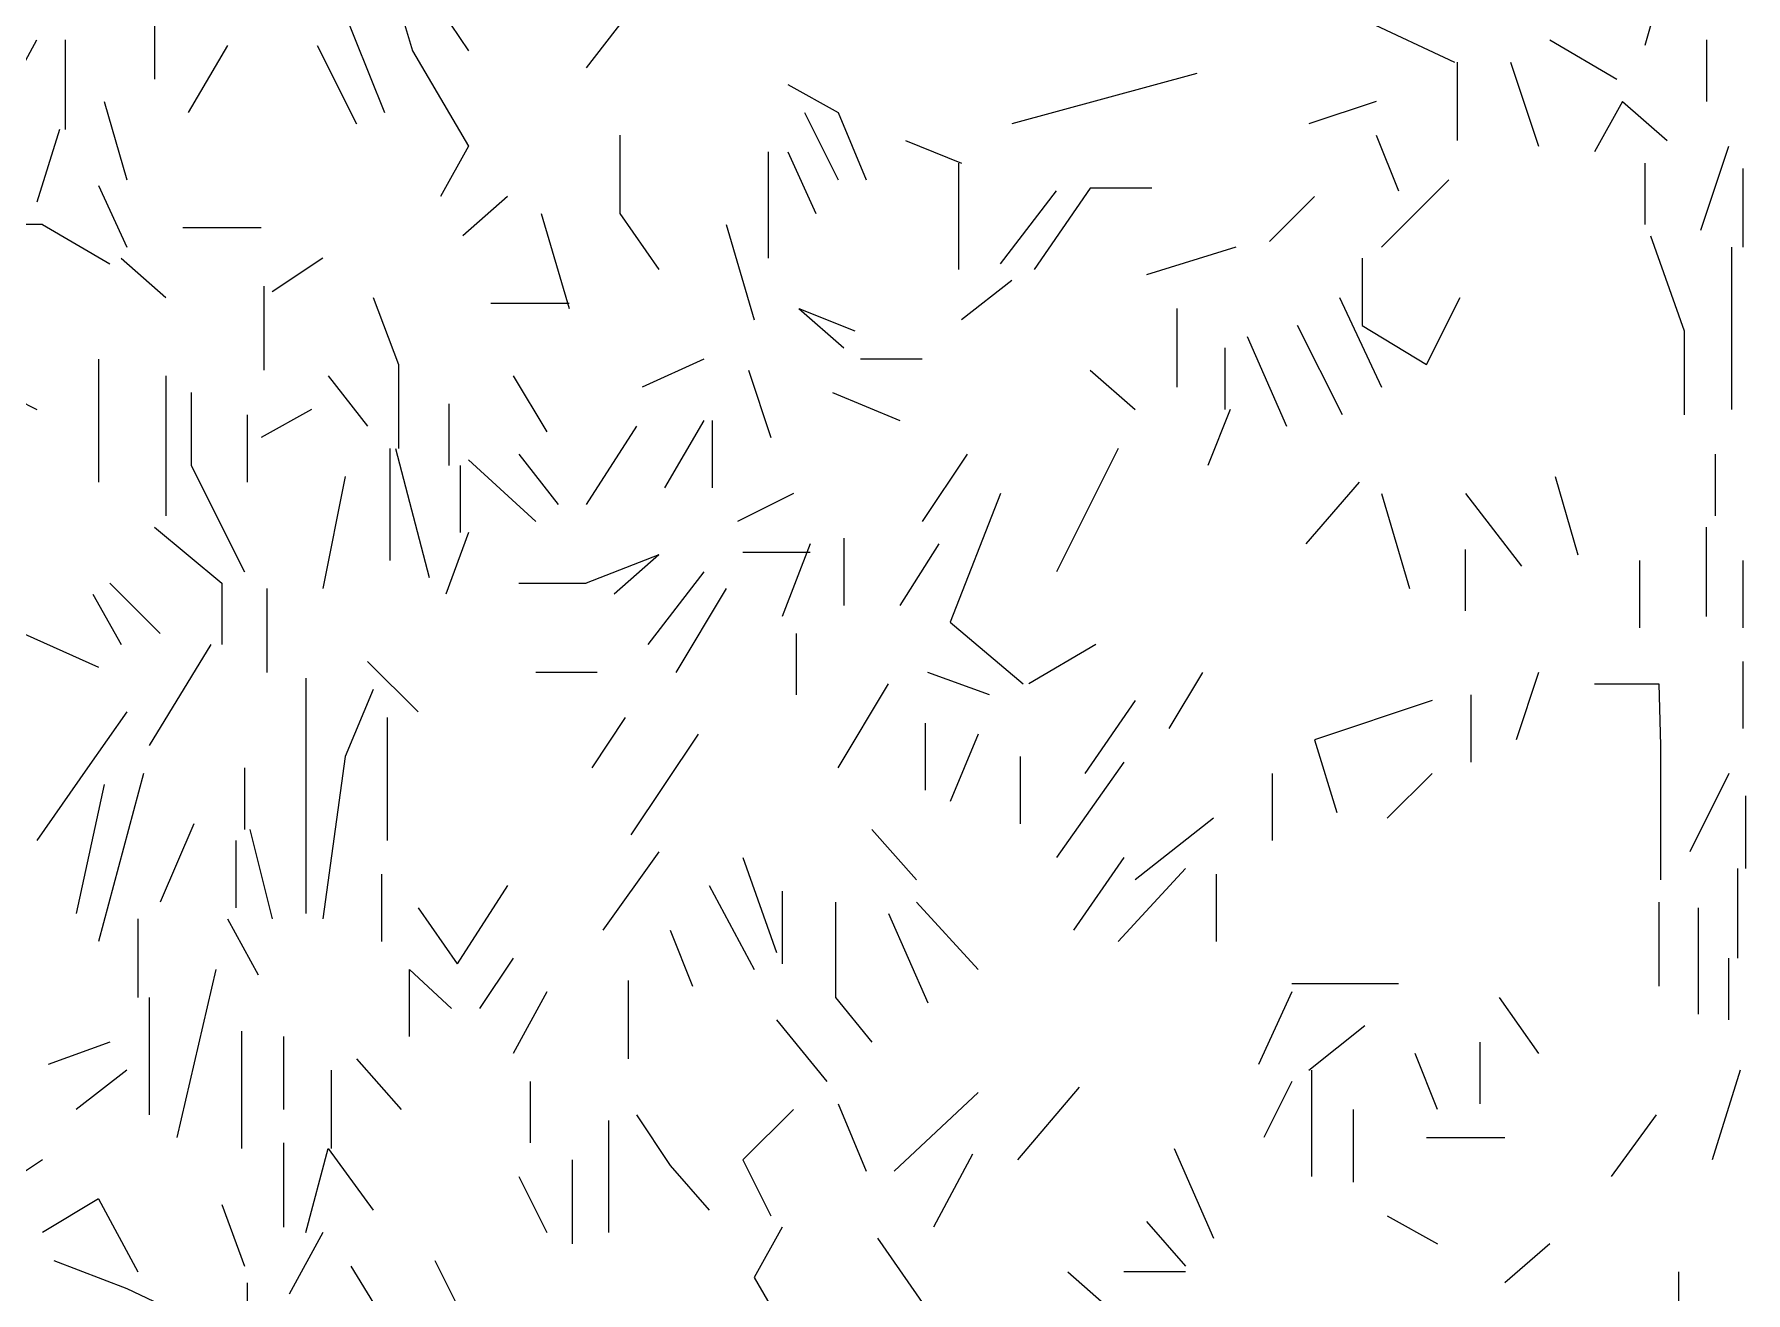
# Model space of a CAD drawing. Header units: metres. Extents: x -3.9 to 3.3, y 0 to 12.9.
# Drawn here: x -1.75 to 0.038, y 3.774 to 5.09 of the extents above; entities that cross this region are included whole.
import ezdxf

# ---------------------------------------------------------------- set-up
doc = ezdxf.new("R2010")
doc.units = ezdxf.units.M
doc.header["$LTSCALE"] = 0.2

msp = doc.modelspace()

# ---------------------------------------------------------------- linework, layer by layer
at = {"linetype": 'Continuous'}
for p, q in [((-1.384, 5.1717), (-1.3548, 5.0722)), ((-1.384, 5.1717), (-1.3548, 5.0722)), ((-1.3665, 5.1775), (-1.2962, 5.0722)), ((-1.3665, 5.1775), (-1.2962, 5.0722)), ((-1.3665, 5.1775), (-1.2962, 5.0722)), ((-0.0439, 5.16), (-0.0673, 5.078)), ((-0.0439, 5.16), (-0.0673, 5.078)), ((-0.0439, 5.16), (-0.0673, 5.078)), ((-0.0439, 5.16), (-0.0673, 5.078)), ((-1.624, 5.1307), (-1.624, 5.0429)), ((-1.4309, 5.1248), (-1.384, 5.0078)), ((-1.4309, 5.1248), (-1.384, 5.0078)), ((-1.1324, 5.1073), (-1.1734, 5.0546)), ((-0.3599, 5.1044), (-0.2663, 5.0605)), ((-0.3599, 5.1044), (-0.2663, 5.0605)), ((-0.3599, 5.1044), (-0.2663, 5.0605)), ((-1.782, 5.0195), (-1.7469, 5.0839)), ((-1.7176, 5.0839), (-1.7176, 4.9902)), ((-1.5479, 5.078), (-1.5889, 5.0078)), ((-1.5479, 5.078), (-1.5889, 5.0078)), ((-1.5479, 5.078), (-1.5889, 5.0078)), ((-1.4543, 5.078), (-1.4133, 4.9961)), ((-0.1668, 5.0839), (-0.0966, 5.0429)), ((-0.1668, 5.0839), (-0.0966, 5.0429)), ((-0.0029, 5.0839), (-0.0029, 5.0195)), ((-1.3548, 5.0722), (-1.2962, 4.9727)), ((-1.3548, 5.0722), (-1.2962, 4.9727)), ((-0.2633, 5.0605), (-0.2633, 4.9785)), ((-0.2633, 5.0605), (-0.2633, 4.9785)), ((-0.2633, 5.0605), (-0.2633, 4.9785)), ((-0.2078, 5.0605), (-0.1785, 4.9727)), ((-0.2078, 5.0605), (-0.1785, 4.9727)), ((-0.5355, 5.0488), (-0.7286, 4.9961)), ((-0.5355, 5.0488), (-0.7286, 4.9961)), ((-0.5355, 5.0488), (-0.7286, 4.9961)), ((-0.9627, 5.0371), (-0.91, 5.0078)), ((-0.9627, 5.0371), (-0.91, 5.0078)), ((-0.9627, 5.0371), (-0.91, 5.0078)), ((-0.9627, 5.0371), (-0.91, 5.0078)), ((-1.6767, 5.0195), (-1.6532, 4.9376)), ((-0.9451, 5.0078), (-0.91, 4.9376)), ((-0.9451, 5.0078), (-0.91, 4.9376)), ((-0.91, 5.0078), (-0.8807, 4.9376)), ((-0.91, 5.0078), (-0.8807, 4.9376)), ((-0.91, 5.0078), (-0.8807, 4.9376)), ((-0.91, 5.0078), (-0.8807, 4.9376)), ((-0.3482, 5.0195), (-0.4184, 4.9961)), ((-0.3482, 5.0195), (-0.4184, 4.9961)), ((-0.3482, 5.0195), (-0.4184, 4.9961)), ((-0.0907, 5.0195), (-0.12, 4.9668)), ((-0.0907, 5.0195), (-0.12, 4.9668)), ((-0.0907, 5.0195), (-0.12, 4.9668)), ((-0.0907, 5.0195), (-0.0439, 4.9785)), ((-0.0907, 5.0195), (-0.0439, 4.9785)), ((-0.0907, 5.0195), (-0.0439, 4.9785)), ((-1.7235, 4.9902), (-1.7469, 4.9142)), ((-1.7235, 4.9902), (-1.7469, 4.9142)), ((-1.7235, 4.9902), (-1.7469, 4.9142)), ((-1.7235, 4.9902), (-1.7469, 4.9142)), ((-1.2962, 4.9727), (-1.3255, 4.92)), ((-1.2962, 4.9727), (-1.3255, 4.92)), ((-1.1382, 4.9844), (-1.1382, 4.9025)), ((-1.1382, 4.9844), (-1.1382, 4.9025)), ((-1.1382, 4.9844), (-1.1382, 4.9025)), ((-1.1382, 4.9844), (-1.1382, 4.9025)), ((-0.8398, 4.9785), (-0.7813, 4.9551)), ((-0.8398, 4.9785), (-0.7813, 4.9551)), ((-0.8398, 4.9785), (-0.7813, 4.9551)), ((-0.3482, 4.9844), (-0.3248, 4.9259)), ((-0.3482, 4.9844), (-0.3248, 4.9259)), ((-0.3482, 4.9844), (-0.3248, 4.9259)), ((-0.3482, 4.9844), (-0.3248, 4.9259)), ((-0.3482, 4.9844), (-0.3248, 4.9259)), ((-0.3482, 4.9844), (-0.3248, 4.9259)), ((-0.3482, 4.9844), (-0.3248, 4.9259)), ((-0.0088, 4.8849), (0.0205, 4.9727)), ((-0.9832, 4.9668), (-0.9832, 4.8556)), ((-0.9832, 4.9668), (-0.9832, 4.8556)), ((-0.9832, 4.9668), (-0.9832, 4.8556)), ((-0.9832, 4.9668), (-0.9832, 4.8556)), ((-0.9627, 4.9668), (-0.9334, 4.9025)), ((-0.9627, 4.9668), (-0.9334, 4.9025)), ((-0.9627, 4.9668), (-0.9334, 4.9025)), ((-0.9627, 4.9668), (-0.9334, 4.9025)), ((-0.9627, 4.9668), (-0.9334, 4.9025)), ((-0.9627, 4.9668), (-0.9334, 4.9025)), ((-0.9627, 4.9668), (-0.9334, 4.9025)), ((-0.7842, 4.9551), (-0.7842, 4.8439)), ((-0.7842, 4.9551), (-0.7842, 4.8439)), ((-0.0673, 4.9551), (-0.0673, 4.8908)), ((-0.0673, 4.9551), (-0.0673, 4.8908)), ((-0.0673, 4.9551), (-0.0673, 4.8908)), ((-0.0673, 4.9551), (-0.0673, 4.8908)), ((-0.0673, 4.9551), (-0.0673, 4.8908)), ((-0.2721, 4.9376), (-0.3423, 4.8673)), ((-0.2721, 4.9376), (-0.3423, 4.8673)), ((-0.2721, 4.9376), (-0.3423, 4.8673)), ((-0.2721, 4.9376), (-0.3423, 4.8673)), ((0.0351, 4.9493), (0.0351, 4.8673)), ((-1.6825, 4.9317), (-1.6532, 4.8673)), ((-1.6825, 4.9317), (-1.6532, 4.8673)), ((-1.6825, 4.9317), (-1.6532, 4.8673)), ((-1.2553, 4.92), (-1.3021, 4.879)), ((-1.2553, 4.92), (-1.3021, 4.879)), ((-1.2553, 4.92), (-1.3021, 4.879)), ((-1.2553, 4.92), (-1.3021, 4.879)), ((-1.2553, 4.92), (-1.3021, 4.879)), ((-1.2553, 4.92), (-1.3021, 4.879)), ((-1.2553, 4.92), (-1.3021, 4.879)), ((-1.2553, 4.92), (-1.3021, 4.879)), ((-1.2553, 4.92), (-1.3021, 4.879)), ((-1.2553, 4.92), (-1.3021, 4.879)), ((-0.7403, 4.8498), (-0.6818, 4.9259)), ((-0.7403, 4.8498), (-0.6818, 4.9259)), ((-0.7403, 4.8498), (-0.6818, 4.9259)), ((-0.6467, 4.9288), (-0.7052, 4.8439)), ((-0.6467, 4.9288), (-0.7052, 4.8439)), ((-0.6467, 4.9288), (-0.7052, 4.8439)), ((-0.5823, 4.9288), (-0.6467, 4.9288)), ((-0.5823, 4.9288), (-0.6467, 4.9288)), ((-0.5823, 4.9288), (-0.6467, 4.9288)), ((-0.4594, 4.8732), (-0.4126, 4.92)), ((-0.4594, 4.8732), (-0.4126, 4.92)), ((-0.4594, 4.8732), (-0.4126, 4.92)), ((-1.2202, 4.9025), (-1.1909, 4.803)), ((-1.2202, 4.9025), (-1.1909, 4.803)), ((-1.1382, 4.9025), (-1.0973, 4.8439)), ((-1.1382, 4.9025), (-1.0973, 4.8439)), ((-1.1382, 4.9025), (-1.0973, 4.8439)), ((-1.1382, 4.9025), (-1.0973, 4.8439)), ((-1.741, 4.8908), (-1.8112, 4.8908)), ((-1.741, 4.8908), (-1.6708, 4.8498)), ((-1.5947, 4.8878), (-1.5128, 4.8878)), ((-1.027, 4.8908), (-0.9978, 4.7913)), ((-1.027, 4.8908), (-0.9978, 4.7913)), ((-1.027, 4.8908), (-0.9978, 4.7913)), ((-1.027, 4.8908), (-0.9978, 4.7913)), ((-1.027, 4.8908), (-0.9978, 4.7913)), ((-1.027, 4.8908), (-0.9978, 4.7913)), ((-1.027, 4.8908), (-0.9978, 4.7913)), ((-1.027, 4.8908), (-0.9978, 4.7913)), ((-1.027, 4.8908), (-0.9978, 4.7913)), ((-1.027, 4.8908), (-0.9978, 4.7913)), ((-1.027, 4.8908), (-0.9978, 4.7913)), ((-1.027, 4.8908), (-0.9978, 4.7913)), ((-1.027, 4.8908), (-0.9978, 4.7913)), ((-0.4945, 4.8673), (-0.5881, 4.8381)), ((-0.4945, 4.8673), (-0.5881, 4.8381)), ((-0.0614, 4.879), (-0.0263, 4.7796)), ((0.0234, 4.6976), (0.0234, 4.8673)), ((0.0234, 4.6976), (0.0234, 4.8673)), ((0.0234, 4.6976), (0.0234, 4.8673)), ((0.0234, 4.6976), (0.0234, 4.8673)), ((0.0234, 4.6976), (0.0234, 4.8673)), ((-1.6591, 4.8556), (-1.6123, 4.8147)), ((-1.6591, 4.8556), (-1.6123, 4.8147)), ((-1.6591, 4.8556), (-1.6123, 4.8147)), ((-1.6591, 4.8556), (-1.6123, 4.8147)), ((-1.6591, 4.8556), (-1.6123, 4.8147)), ((-1.4484, 4.8556), (-1.5011, 4.8205)), ((-1.4484, 4.8556), (-1.5011, 4.8205)), ((-1.4484, 4.8556), (-1.5011, 4.8205)), ((-1.4484, 4.8556), (-1.5011, 4.8205)), ((-1.4484, 4.8556), (-1.5011, 4.8205)), ((-1.4484, 4.8556), (-1.5011, 4.8205)), ((-0.3628, 4.8556), (-0.3628, 4.7854)), ((-0.3628, 4.8556), (-0.3628, 4.7854)), ((-0.3628, 4.8556), (-0.3628, 4.7854)), ((-0.3628, 4.8556), (-0.3628, 4.7854)), ((-0.7286, 4.8322), (-0.7813, 4.7913)), ((-0.7286, 4.8322), (-0.7813, 4.7913)), ((-0.7286, 4.8322), (-0.7813, 4.7913)), ((-0.7286, 4.8322), (-0.7813, 4.7913)), ((-1.5099, 4.8264), (-1.5099, 4.7386)), ((-1.5099, 4.8264), (-1.5099, 4.7386)), ((-1.5099, 4.8264), (-1.5099, 4.7386)), ((-1.3957, 4.8147), (-1.3694, 4.7444)), ((-1.3957, 4.8147), (-1.3694, 4.7444)), ((-0.3862, 4.8147), (-0.3423, 4.721)), ((-0.3862, 4.8147), (-0.3423, 4.721)), ((-0.3862, 4.8147), (-0.3423, 4.721)), ((-0.2955, 4.7444), (-0.2604, 4.8147)), ((-0.2955, 4.7444), (-0.2604, 4.8147)), ((-0.2955, 4.7444), (-0.2604, 4.8147)), ((-0.2955, 4.7444), (-0.2604, 4.8147)), ((-1.2728, 4.8088), (-1.1909, 4.8088)), ((-1.2728, 4.8088), (-1.1909, 4.8088)), ((-1.2728, 4.8088), (-1.1909, 4.8088)), ((-0.951, 4.803), (-0.9042, 4.762)), ((-0.951, 4.803), (-0.9042, 4.762)), ((-0.951, 4.803), (-0.8925, 4.7796)), ((-0.951, 4.803), (-0.9042, 4.762)), ((-0.951, 4.803), (-0.8925, 4.7796)), ((-0.951, 4.803), (-0.8925, 4.7796)), ((-0.951, 4.803), (-0.9042, 4.762)), ((-0.951, 4.803), (-0.8925, 4.7796)), ((-0.5559, 4.721), (-0.5559, 4.803)), ((-0.4828, 4.7737), (-0.4418, 4.6801)), ((-0.4828, 4.7737), (-0.4418, 4.6801)), ((-0.4828, 4.7737), (-0.4418, 4.6801)), ((-0.4828, 4.7737), (-0.4418, 4.6801)), ((-0.4828, 4.7737), (-0.4418, 4.6801)), ((-0.4828, 4.7737), (-0.4418, 4.6801)), ((-0.4828, 4.7737), (-0.4418, 4.6801)), ((-0.4828, 4.7737), (-0.4418, 4.6801)), ((-0.4828, 4.7737), (-0.4418, 4.6801)), ((-0.3833, 4.6918), (-0.4301, 4.7854)), ((-0.3833, 4.6918), (-0.4301, 4.7854)), ((-0.3833, 4.6918), (-0.4301, 4.7854)), ((-0.3628, 4.7854), (-0.2955, 4.7444)), ((-0.3628, 4.7854), (-0.2955, 4.7444)), ((-0.3628, 4.7854), (-0.2955, 4.7444)), ((-0.3628, 4.7854), (-0.2955, 4.7444)), ((-0.0263, 4.7796), (-0.0263, 4.6918)), ((-0.5062, 4.762), (-0.5062, 4.6976)), ((-0.5062, 4.762), (-0.5062, 4.6976)), ((-0.5062, 4.762), (-0.5062, 4.6976)), ((-1.6825, 4.7503), (-1.6825, 4.6216)), ((-1.6825, 4.7503), (-1.6825, 4.6216)), ((-1.6825, 4.7503), (-1.6825, 4.6216)), ((-1.6825, 4.7503), (-1.6825, 4.6216)), ((-1.6825, 4.7503), (-1.6825, 4.6216)), ((-1.6825, 4.7503), (-1.6825, 4.6216)), ((-1.6825, 4.7503), (-1.6825, 4.6216)), ((-1.3694, 4.7444), (-1.3694, 4.6567)), ((-1.3694, 4.7444), (-1.3694, 4.6567)), ((-1.0505, 4.7503), (-1.1148, 4.721)), ((-1.0505, 4.7503), (-1.1148, 4.721)), ((-1.0505, 4.7503), (-1.1148, 4.721)), ((-1.0036, 4.7386), (-0.9802, 4.6684)), ((-0.8222, 4.7503), (-0.8866, 4.7503)), ((-0.6467, 4.7386), (-0.5998, 4.6976)), ((-0.6467, 4.7386), (-0.5998, 4.6976)), ((-0.6467, 4.7386), (-0.5998, 4.6976)), ((-1.8054, 4.7269), (-1.7469, 4.6976)), ((-1.6123, 4.7327), (-1.6123, 4.5864)), ((-1.6123, 4.7327), (-1.6123, 4.5864)), ((-1.4426, 4.7327), (-1.4016, 4.6801)), ((-1.4426, 4.7327), (-1.4016, 4.6801)), ((-1.4426, 4.7327), (-1.4016, 4.6801)), ((-1.4426, 4.7327), (-1.4016, 4.6801)), ((-1.2494, 4.7327), (-1.2143, 4.6742)), ((-1.2494, 4.7327), (-1.2143, 4.6742)), ((-1.2494, 4.7327), (-1.2143, 4.6742)), ((-1.2494, 4.7327), (-1.2143, 4.6742)), ((-1.2494, 4.7327), (-1.2143, 4.6742)), ((-1.5859, 4.7152), (-1.5859, 4.6391)), ((-1.3167, 4.7035), (-1.3167, 4.6391)), ((-0.9159, 4.7152), (-0.8456, 4.6859)), ((-0.9159, 4.7152), (-0.8456, 4.6859)), ((-0.9159, 4.7152), (-0.8456, 4.6859)), ((-0.9159, 4.7152), (-0.8456, 4.6859)), ((-0.9159, 4.7152), (-0.8456, 4.6859)), ((-0.9159, 4.7152), (-0.8456, 4.6859)), ((-1.5274, 4.6918), (-1.5274, 4.6216)), ((-1.5274, 4.6918), (-1.5274, 4.6216)), ((-1.5274, 4.6918), (-1.5274, 4.6216)), ((-1.4601, 4.6976), (-1.5128, 4.6684)), ((-1.4601, 4.6976), (-1.5128, 4.6684)), ((-1.4601, 4.6976), (-1.5128, 4.6684)), ((-1.4601, 4.6976), (-1.5128, 4.6684)), ((-1.4601, 4.6976), (-1.5128, 4.6684)), ((-1.0505, 4.6859), (-1.0914, 4.6157)), ((-1.0417, 4.6859), (-1.0417, 4.6157)), ((-1.0417, 4.6859), (-1.0417, 4.6157)), ((-1.0417, 4.6859), (-1.0417, 4.6157)), ((-0.5004, 4.6976), (-0.5238, 4.6391)), ((-0.5004, 4.6976), (-0.5238, 4.6391)), ((-0.5004, 4.6976), (-0.5238, 4.6391)), ((-0.5004, 4.6976), (-0.5238, 4.6391)), ((-0.5004, 4.6976), (-0.5238, 4.6391)), ((-0.5004, 4.6976), (-0.5238, 4.6391)), ((-0.5004, 4.6976), (-0.5238, 4.6391)), ((-0.5004, 4.6976), (-0.5238, 4.6391)), ((-1.1207, 4.6801), (-1.1734, 4.5981)), ((-1.1207, 4.6801), (-1.1734, 4.5981)), ((-1.1207, 4.6801), (-1.1734, 4.5981)), ((-1.3782, 4.6567), (-1.3782, 4.5396)), ((-1.3782, 4.6567), (-1.3782, 4.5396)), ((-1.3723, 4.6567), (-1.3372, 4.5221)), ((-1.3723, 4.6567), (-1.3372, 4.5221)), ((-1.3723, 4.6567), (-1.3372, 4.5221)), ((-1.3723, 4.6567), (-1.3372, 4.5221)), ((-1.3723, 4.6567), (-1.3372, 4.5221)), ((-1.3723, 4.6567), (-1.3372, 4.5221)), ((-1.3723, 4.6567), (-1.3372, 4.5221)), ((-1.3723, 4.6567), (-1.3372, 4.5221)), ((-1.3723, 4.6567), (-1.3372, 4.5221)), ((-1.3723, 4.6567), (-1.3372, 4.5221)), ((-1.3723, 4.6567), (-1.3372, 4.5221)), ((-1.2436, 4.6508), (-1.2026, 4.5981)), ((-1.2436, 4.6508), (-1.2026, 4.5981)), ((-0.7754, 4.6508), (-0.8222, 4.5806)), ((-0.7754, 4.6508), (-0.8222, 4.5806)), ((-0.7754, 4.6508), (-0.8222, 4.5806)), ((-0.7754, 4.6508), (-0.8222, 4.5806)), ((-0.7754, 4.6508), (-0.8222, 4.5806)), ((-0.6174, 4.6567), (-0.6818, 4.5279)), ((-0.6174, 4.6567), (-0.6818, 4.5279)), ((-0.6174, 4.6567), (-0.6818, 4.5279)), ((-0.6174, 4.6567), (-0.6818, 4.5279)), ((0.0059, 4.6508), (0.0059, 4.5864)), ((-1.5859, 4.6391), (-1.5303, 4.5279)), ((-1.305, 4.6391), (-1.305, 4.5689)), ((-1.305, 4.6391), (-1.305, 4.5689)), ((-1.305, 4.6391), (-1.305, 4.5689)), ((-1.305, 4.6391), (-1.305, 4.5689)), ((-1.305, 4.6391), (-1.305, 4.5689)), ((-1.305, 4.6391), (-1.305, 4.5689)), ((-1.305, 4.6391), (-1.305, 4.5689)), ((-1.305, 4.6391), (-1.305, 4.5689)), ((-1.305, 4.6391), (-1.305, 4.5689)), ((-1.305, 4.6391), (-1.305, 4.5689)), ((-1.305, 4.6391), (-1.305, 4.5689)), ((-1.305, 4.6391), (-1.305, 4.5689)), ((-1.2962, 4.645), (-1.226, 4.5806)), ((-1.425, 4.6274), (-1.4484, 4.5104)), ((-1.425, 4.6274), (-1.4484, 4.5104)), ((-1.425, 4.6274), (-1.4484, 4.5104)), ((-0.3658, 4.6216), (-0.4214, 4.5572)), ((-0.1609, 4.6274), (-0.1375, 4.5455)), ((-0.9568, 4.6098), (-1.0153, 4.5806)), ((-0.9568, 4.6098), (-1.0153, 4.5806)), ((-0.9568, 4.6098), (-1.0153, 4.5806)), ((-0.9568, 4.6098), (-1.0153, 4.5806)), ((-0.9568, 4.6098), (-1.0153, 4.5806)), ((-0.7403, 4.6098), (-0.793, 4.4753)), ((-0.3423, 4.6098), (-0.3131, 4.5104)), ((-0.3423, 4.6098), (-0.3131, 4.5104)), ((-0.3423, 4.6098), (-0.3131, 4.5104)), ((-0.2546, 4.6098), (-0.1961, 4.5338)), ((-0.2546, 4.6098), (-0.1961, 4.5338)), ((-0.2546, 4.6098), (-0.1961, 4.5338)), ((-0.2546, 4.6098), (-0.1961, 4.5338)), ((-0.2546, 4.6098), (-0.1961, 4.5338)), ((-0.2546, 4.6098), (-0.1961, 4.5338)), ((-1.624, 4.5747), (-1.5537, 4.5162)), ((-1.624, 4.5747), (-1.5537, 4.5162)), ((-1.2962, 4.5689), (-1.3197, 4.5045)), ((-1.2962, 4.5689), (-1.3197, 4.5045)), ((-0.9042, 4.563), (-0.9042, 4.4928)), ((-0.0029, 4.4811), (-0.0029, 4.5747)), ((-1.0973, 4.5455), (-1.1734, 4.5162)), ((-1.0973, 4.5455), (-1.1441, 4.5045)), ((-1.0973, 4.5455), (-1.1441, 4.5045)), ((-1.0973, 4.5455), (-1.1441, 4.5045)), ((-1.0095, 4.5484), (-0.9393, 4.5484)), ((-1.0095, 4.5484), (-0.9393, 4.5484)), ((-1.0095, 4.5484), (-0.9393, 4.5484)), ((-1.0095, 4.5484), (-0.9393, 4.5484)), ((-1.0095, 4.5484), (-0.9393, 4.5484)), ((-0.9393, 4.5572), (-0.9685, 4.4811)), ((-0.8047, 4.5572), (-0.8456, 4.4928)), ((-0.2546, 4.487), (-0.2546, 4.5513)), ((-1.0505, 4.5279), (-1.109, 4.4518)), ((-1.0505, 4.5279), (-1.109, 4.4518)), ((-1.0505, 4.5279), (-1.109, 4.4518)), ((-1.0505, 4.5279), (-1.109, 4.4518)), ((-0.0731, 4.5396), (-0.0731, 4.4694)), ((-0.0731, 4.5396), (-0.0731, 4.4694)), ((0.0351, 4.5396), (0.0351, 4.4694)), ((-1.6708, 4.5162), (-1.6181, 4.4635)), ((-1.6708, 4.5162), (-1.6181, 4.4635)), ((-1.6708, 4.5162), (-1.6181, 4.4635)), ((-1.6708, 4.5162), (-1.6181, 4.4635)), ((-1.6708, 4.5162), (-1.6181, 4.4635)), ((-1.6708, 4.5162), (-1.6181, 4.4635)), ((-1.6708, 4.5162), (-1.6181, 4.4635)), ((-1.5537, 4.5162), (-1.5537, 4.4518)), ((-1.5069, 4.5104), (-1.5069, 4.4226)), ((-1.5069, 4.5104), (-1.5069, 4.4226)), ((-1.5069, 4.5104), (-1.5069, 4.4226)), ((-1.5069, 4.5104), (-1.5069, 4.4226)), ((-1.5069, 4.5104), (-1.5069, 4.4226)), ((-1.5069, 4.5104), (-1.5069, 4.4226)), ((-1.5069, 4.5104), (-1.5069, 4.4226)), ((-1.5069, 4.5104), (-1.5069, 4.4226)), ((-1.5069, 4.5104), (-1.5069, 4.4226)), ((-1.2436, 4.5162), (-1.1734, 4.5162)), ((-1.2436, 4.5162), (-1.1734, 4.5162)), ((-1.2436, 4.5162), (-1.1734, 4.5162)), ((-1.2436, 4.5162), (-1.1734, 4.5162)), ((-1.2436, 4.5162), (-1.1734, 4.5162)), ((-1.2436, 4.5162), (-1.1734, 4.5162)), ((-1.2436, 4.5162), (-1.1734, 4.5162)), ((-1.027, 4.5104), (-1.0797, 4.4226)), ((-1.027, 4.5104), (-1.0797, 4.4226)), ((-1.027, 4.5104), (-1.0797, 4.4226)), ((-1.027, 4.5104), (-1.0797, 4.4226)), ((-1.027, 4.5104), (-1.0797, 4.4226)), ((-1.027, 4.5104), (-1.0797, 4.4226)), ((-1.6884, 4.5045), (-1.6591, 4.4518)), ((-1.7878, 4.4753), (-1.6825, 4.4284)), ((-1.7878, 4.4753), (-1.6825, 4.4284)), ((-1.7878, 4.4753), (-1.6825, 4.4284)), ((-0.793, 4.4753), (-0.7169, 4.4109)), ((-1.5654, 4.4518), (-1.6298, 4.3465)), ((-1.5654, 4.4518), (-1.6298, 4.3465)), ((-0.9539, 4.4635), (-0.9539, 4.3992)), ((-0.9539, 4.4635), (-0.9539, 4.3992)), ((-0.6408, 4.4518), (-0.711, 4.4109)), ((-0.6408, 4.4518), (-0.711, 4.4109)), ((-0.6408, 4.4518), (-0.711, 4.4109)), ((-0.6408, 4.4518), (-0.711, 4.4109)), ((-1.4016, 4.4343), (-1.3489, 4.3816)), ((-1.4016, 4.4343), (-1.3489, 4.3816)), ((-1.4016, 4.4343), (-1.3489, 4.3816)), ((0.0351, 4.4343), (0.0351, 4.3641)), ((-1.466, 4.4167), (-1.466, 4.1709)), ((-1.466, 4.4167), (-1.466, 4.1709)), ((-1.1617, 4.4226), (-1.226, 4.4226)), ((-0.752, 4.3992), (-0.8164, 4.4226)), ((-0.5296, 4.4226), (-0.5647, 4.3641)), ((-0.5296, 4.4226), (-0.5647, 4.3641)), ((-0.1785, 4.4226), (-0.2019, 4.3524)), ((-0.1785, 4.4226), (-0.2019, 4.3524)), ((-0.1785, 4.4226), (-0.2019, 4.3524)), ((-0.1785, 4.4226), (-0.2019, 4.3524)), ((-0.1785, 4.4226), (-0.2019, 4.3524)), ((-0.1785, 4.4226), (-0.2019, 4.3524)), ((-0.1785, 4.4226), (-0.2019, 4.3524)), ((-0.1785, 4.4226), (-0.2019, 4.3524)), ((-0.1785, 4.4226), (-0.2019, 4.3524)), ((-1.3957, 4.405), (-1.425, 4.3348)), ((-0.91, 4.3231), (-0.8573, 4.4109)), ((-0.91, 4.3231), (-0.8573, 4.4109)), ((-0.2487, 4.3289), (-0.2487, 4.3992)), ((-0.2487, 4.3289), (-0.2487, 4.3992)), ((-0.2487, 4.3289), (-0.2487, 4.3992)), ((-0.2487, 4.3289), (-0.2487, 4.3992)), ((-0.2487, 4.3289), (-0.2487, 4.3992)), ((-0.2487, 4.3289), (-0.2487, 4.3992)), ((-0.2487, 4.3289), (-0.2487, 4.3992)), ((-0.2487, 4.3289), (-0.2487, 4.3992)), ((-0.2487, 4.3289), (-0.2487, 4.3992)), ((-0.12, 4.4109), (-0.0527, 4.4109)), ((-0.12, 4.4109), (-0.0527, 4.4109)), ((-0.12, 4.4109), (-0.0527, 4.4109)), ((-0.12, 4.4109), (-0.0527, 4.4109)), ((-0.12, 4.4109), (-0.0527, 4.4109)), ((-0.0527, 4.4109), (-0.0512, 4.3465)), ((-0.0527, 4.4109), (-0.0512, 4.3465)), ((-0.0527, 4.4109), (-0.0512, 4.3465)), ((-0.0527, 4.4109), (-0.0512, 4.3465)), ((-0.0527, 4.4109), (-0.0512, 4.3465)), ((-1.6532, 4.3816), (-1.6942, 4.3231)), ((-1.6532, 4.3816), (-1.6942, 4.3231)), ((-1.6532, 4.3816), (-1.6942, 4.3231)), ((-0.5998, 4.3933), (-0.6525, 4.3172)), ((-0.5998, 4.3933), (-0.6525, 4.3172)), ((-0.2897, 4.3933), (-0.4126, 4.3524)), ((-0.2897, 4.3933), (-0.4126, 4.3524)), ((-1.3811, 4.3758), (-1.3811, 4.247)), ((-1.3811, 4.3758), (-1.3811, 4.247)), ((-1.3811, 4.3758), (-1.3811, 4.247)), ((-1.1324, 4.3758), (-1.1675, 4.3231)), ((-1.1324, 4.3758), (-1.1675, 4.3231)), ((-0.8193, 4.3699), (-0.8193, 4.2997)), ((-1.0563, 4.3582), (-1.1265, 4.2529)), ((-0.7637, 4.3582), (-0.793, 4.288)), ((-0.4126, 4.3524), (-0.3892, 4.2763)), ((-0.4126, 4.3524), (-0.3892, 4.2763)), ((-0.4126, 4.3524), (-0.3892, 4.2763)), ((-0.0512, 4.3465), (-0.0512, 4.2061)), ((-0.0512, 4.3465), (-0.0512, 4.2061)), ((-0.0512, 4.3465), (-0.0512, 4.2061)), ((-0.0512, 4.3465), (-0.0512, 4.2061)), ((-0.0512, 4.3465), (-0.0512, 4.2061)), ((-1.425, 4.3348), (-1.4484, 4.1651)), ((-0.7198, 4.3348), (-0.7198, 4.2646)), ((-0.6115, 4.3289), (-0.6818, 4.2295)), ((-0.6115, 4.3289), (-0.6818, 4.2295)), ((-0.6115, 4.3289), (-0.6818, 4.2295)), ((-0.6115, 4.3289), (-0.6818, 4.2295)), ((-0.6115, 4.3289), (-0.6818, 4.2295)), ((-1.6942, 4.3231), (-1.7469, 4.247)), ((-1.6942, 4.3231), (-1.7469, 4.247)), ((-1.6942, 4.3231), (-1.7469, 4.247)), ((-1.6357, 4.3172), (-1.6825, 4.1417)), ((-1.5303, 4.3231), (-1.5303, 4.2587)), ((-1.5303, 4.3231), (-1.5303, 4.2587)), ((-1.5303, 4.3231), (-1.5303, 4.2587)), ((-1.5303, 4.3231), (-1.5303, 4.2587)), ((-1.5303, 4.3231), (-1.5303, 4.2587)), ((-1.5303, 4.3231), (-1.5303, 4.2587)), ((-0.4565, 4.3172), (-0.4565, 4.247)), ((-0.4565, 4.3172), (-0.4565, 4.247)), ((-0.3365, 4.2704), (-0.2897, 4.3172)), ((-0.3365, 4.2704), (-0.2897, 4.3172)), ((-0.3365, 4.2704), (-0.2897, 4.3172)), ((0.0205, 4.3172), (-0.0205, 4.2353)), ((-1.6767, 4.3055), (-1.7059, 4.1709)), ((0.038, 4.2178), (0.038, 4.2938)), ((-1.583, 4.2646), (-1.6181, 4.1826)), ((-1.5245, 4.2587), (-1.5011, 4.1651)), ((-1.5245, 4.2587), (-1.5011, 4.1651)), ((-1.5245, 4.2587), (-1.5011, 4.1651)), ((-1.5245, 4.2587), (-1.5011, 4.1651)), ((-0.8281, 4.2061), (-0.8749, 4.2587)), ((-0.8281, 4.2061), (-0.8749, 4.2587)), ((-0.8281, 4.2061), (-0.8749, 4.2587)), ((-0.5179, 4.2704), (-0.5998, 4.2061)), ((-0.5179, 4.2704), (-0.5998, 4.2061)), ((-0.5179, 4.2704), (-0.5998, 4.2061)), ((-0.5179, 4.2704), (-0.5998, 4.2061)), ((-1.5391, 4.247), (-1.5391, 4.1768)), ((-1.5391, 4.247), (-1.5391, 4.1768)), ((-1.5391, 4.247), (-1.5391, 4.1768)), ((-1.5391, 4.247), (-1.5391, 4.1768)), ((-1.5391, 4.247), (-1.5391, 4.1768)), ((-1.5391, 4.247), (-1.5391, 4.1768)), ((-1.5391, 4.247), (-1.5391, 4.1768)), ((-1.5391, 4.247), (-1.5391, 4.1768)), ((-1.5391, 4.247), (-1.5391, 4.1768)), ((-1.5391, 4.247), (-1.5391, 4.1768)), ((-1.5391, 4.247), (-1.5391, 4.1768)), ((-1.5391, 4.247), (-1.5391, 4.1768)), ((-1.0973, 4.2353), (-1.1558, 4.1534)), ((-1.0095, 4.2295), (-0.9744, 4.13)), ((-0.6115, 4.2295), (-0.6642, 4.1534)), ((-0.6115, 4.2295), (-0.6642, 4.1534)), ((-0.6115, 4.2295), (-0.6642, 4.1534)), ((-0.6115, 4.2295), (-0.6642, 4.1534)), ((-1.387, 4.2119), (-1.387, 4.1417)), ((-0.5472, 4.2178), (-0.6174, 4.1417)), ((-0.5472, 4.2178), (-0.6174, 4.1417)), ((-0.5472, 4.2178), (-0.6174, 4.1417)), ((-0.5472, 4.2178), (-0.6174, 4.1417)), ((-0.5472, 4.2178), (-0.6174, 4.1417)), ((-0.515, 4.2119), (-0.515, 4.1417)), ((-0.515, 4.2119), (-0.515, 4.1417)), ((-0.515, 4.2119), (-0.515, 4.1417)), ((-0.515, 4.2119), (-0.515, 4.1417)), ((0.0293, 4.2178), (0.0293, 4.1241)), ((0.0293, 4.2178), (0.0293, 4.1241)), ((-1.2553, 4.2002), (-1.3079, 4.1183)), ((-1.0446, 4.2002), (-0.9978, 4.1124)), ((-1.0446, 4.2002), (-0.9978, 4.1124)), ((-1.0446, 4.2002), (-0.9978, 4.1124)), ((-1.0446, 4.2002), (-0.9978, 4.1124)), ((-1.0446, 4.2002), (-0.9978, 4.1124)), ((-1.0446, 4.2002), (-0.9978, 4.1124)), ((-0.9685, 4.1943), (-0.9685, 4.1183)), ((-0.9685, 4.1943), (-0.9685, 4.1183)), ((-1.3489, 4.1768), (-1.3079, 4.1183)), ((-1.3489, 4.1768), (-1.3079, 4.1183)), ((-0.9129, 4.1826), (-0.9129, 4.0832)), ((-0.9129, 4.1826), (-0.9129, 4.0832)), ((-0.9129, 4.1826), (-0.9129, 4.0832)), ((-0.9129, 4.1826), (-0.9129, 4.0832)), ((-0.8573, 4.1709), (-0.8164, 4.0773)), ((-0.8573, 4.1709), (-0.8164, 4.0773)), ((-0.8281, 4.1826), (-0.7637, 4.1124)), ((-0.0527, 4.1826), (-0.0527, 4.0949)), ((-0.0117, 4.1768), (-0.0117, 4.0656)), ((-1.6415, 4.1651), (-1.6415, 4.0832)), ((-1.5479, 4.1651), (-1.5157, 4.1066)), ((-1.0856, 4.1534), (-1.0622, 4.0949)), ((-1.6006, 3.9369), (-1.5596, 4.1124)), ((-1.6006, 3.9369), (-1.5596, 4.1124)), ((-1.6006, 3.9369), (-1.5596, 4.1124)), ((-1.6006, 3.9369), (-1.5596, 4.1124)), ((-1.6006, 3.9369), (-1.5596, 4.1124)), ((-1.3577, 4.0422), (-1.3577, 4.1124)), ((-1.3577, 4.1124), (-1.3138, 4.0715)), ((-1.3577, 4.0422), (-1.3577, 4.1124)), ((-1.3577, 4.1124), (-1.3138, 4.0715)), ((-1.2494, 4.1241), (-1.2845, 4.0715)), ((0.0205, 4.0597), (0.0205, 4.1241)), ((-1.1295, 4.1007), (-1.1295, 4.0188)), ((-1.1295, 4.1007), (-1.1295, 4.0188)), ((-1.1295, 4.1007), (-1.1295, 4.0188)), ((-1.1295, 4.1007), (-1.1295, 4.0188)), ((-1.1295, 4.1007), (-1.1295, 4.0188)), ((-0.436, 4.0978), (-0.3248, 4.0978)), ((-1.6298, 4.0832), (-1.6298, 3.9603)), ((-1.6298, 4.0832), (-1.6298, 3.9603)), ((-1.6298, 4.0832), (-1.6298, 3.9603)), ((-1.6298, 4.0832), (-1.6298, 3.9603)), ((-1.6298, 4.0832), (-1.6298, 3.9603)), ((-1.2143, 4.089), (-1.2494, 4.0246)), ((-1.2143, 4.089), (-1.2494, 4.0246)), ((-1.2143, 4.089), (-1.2494, 4.0246)), ((-0.9129, 4.0832), (-0.8749, 4.0363)), ((-0.9129, 4.0832), (-0.8749, 4.0363)), ((-0.9129, 4.0832), (-0.8749, 4.0363)), ((-0.9129, 4.0832), (-0.8749, 4.0363)), ((-0.436, 4.089), (-0.4711, 4.0129)), ((-0.2195, 4.0832), (-0.1785, 4.0246)), ((-0.2195, 4.0832), (-0.1785, 4.0246)), ((-0.2195, 4.0832), (-0.1785, 4.0246)), ((-0.9744, 4.0597), (-0.9217, 3.9954)), ((-0.9744, 4.0597), (-0.9217, 3.9954)), ((-1.5333, 4.048), (-1.5333, 3.9251)), ((-1.5333, 4.048), (-1.5333, 3.9251)), ((-1.5333, 4.048), (-1.5333, 3.9251)), ((-1.4894, 4.0422), (-1.4894, 3.9661)), ((-0.4184, 4.0071), (-0.3599, 4.0539)), ((-1.6708, 4.0363), (-1.7352, 4.0129)), ((-1.6708, 4.0363), (-1.7352, 4.0129)), ((-0.2838, 3.9661), (-0.3072, 4.0246)), ((-0.2838, 3.9661), (-0.3072, 4.0246)), ((-0.2838, 3.9661), (-0.3072, 4.0246)), ((-0.2838, 3.9661), (-0.3072, 4.0246)), ((-0.2838, 3.9661), (-0.3072, 4.0246)), ((-0.2399, 4.0363), (-0.2399, 3.972)), ((-0.2399, 4.0363), (-0.2399, 3.972)), ((-0.2399, 4.0363), (-0.2399, 3.972)), ((-1.6532, 4.0071), (-1.7059, 3.9661)), ((-1.6532, 4.0071), (-1.7059, 3.9661)), ((-1.4396, 4.0071), (-1.4396, 3.9251)), ((-1.4396, 4.0071), (-1.4396, 3.9251)), ((-1.4133, 4.0188), (-1.3665, 3.9661)), ((-0.4155, 4.0071), (-0.4155, 3.8959)), ((-0.4155, 4.0071), (-0.4155, 3.8959)), ((-0.4155, 4.0071), (-0.4155, 3.8959)), ((0.0322, 4.0071), (0.0029, 3.9134)), ((-1.2319, 3.9954), (-1.2319, 3.931)), ((-0.6584, 3.9895), (-0.7227, 3.9134)), ((-0.6584, 3.9895), (-0.7227, 3.9134)), ((-0.436, 3.9954), (-0.4653, 3.9369)), ((-0.91, 3.972), (-0.8807, 3.9017)), ((-0.91, 3.972), (-0.8807, 3.9017)), ((-0.7637, 3.9837), (-0.8515, 3.9017)), ((-0.7637, 3.9837), (-0.8515, 3.9017)), ((-1.15, 3.9544), (-1.15, 3.8374)), ((-1.15, 3.9544), (-1.15, 3.8374)), ((-1.15, 3.9544), (-1.15, 3.8374)), ((-1.1207, 3.9603), (-1.0856, 3.9076)), ((-0.9568, 3.9661), (-1.0095, 3.9134)), ((-0.3716, 3.89), (-0.3716, 3.9661)), ((-0.3716, 3.89), (-0.3716, 3.9661)), ((-0.3716, 3.89), (-0.3716, 3.9661)), ((-0.0556, 3.9603), (-0.1024, 3.8959)), ((-0.0556, 3.9603), (-0.1024, 3.8959)), ((-0.0556, 3.9603), (-0.1024, 3.8959)), ((-0.2955, 3.9369), (-0.2136, 3.9369)), ((-1.4894, 3.931), (-1.4894, 3.8432)), ((-1.466, 3.8374), (-1.4426, 3.9251)), ((-1.4426, 3.9251), (-1.3957, 3.8608)), ((-0.7696, 3.9193), (-0.8105, 3.8432)), ((-0.5589, 3.9251), (-0.5179, 3.8315)), ((-0.5589, 3.9251), (-0.5179, 3.8315)), ((-0.5589, 3.9251), (-0.5179, 3.8315)), ((-1.741, 3.9134), (-1.7937, 3.8783)), ((-1.188, 3.9134), (-1.188, 3.8257)), ((-1.0856, 3.9076), (-1.0446, 3.8608)), ((-1.0095, 3.9134), (-0.9802, 3.8549)), ((-1.2436, 3.8959), (-1.2143, 3.8374)), ((-1.6825, 3.8725), (-1.741, 3.8374)), ((-1.6825, 3.8725), (-1.741, 3.8374)), ((-1.6825, 3.8725), (-1.741, 3.8374)), ((-1.6825, 3.8725), (-1.741, 3.8374)), ((-1.6825, 3.8725), (-1.741, 3.8374)), ((-1.6825, 3.8725), (-1.6415, 3.7964)), ((-1.6825, 3.8725), (-1.6415, 3.7964)), ((-1.6825, 3.8725), (-1.6415, 3.7964)), ((-1.6825, 3.8725), (-1.6415, 3.7964)), ((-1.6825, 3.8725), (-1.6415, 3.7964)), ((-1.6825, 3.8725), (-1.6415, 3.7964)), ((-1.6825, 3.8725), (-1.6415, 3.7964)), ((-1.5537, 3.8666), (-1.5303, 3.8023)), ((-1.5537, 3.8666), (-1.5303, 3.8023)), ((-0.5881, 3.8491), (-0.5472, 3.8023)), ((-0.5881, 3.8491), (-0.5472, 3.8023)), ((-0.5881, 3.8491), (-0.5472, 3.8023)), ((-0.5881, 3.8491), (-0.5472, 3.8023)), ((-0.3365, 3.8549), (-0.2838, 3.8257)), ((-0.3365, 3.8549), (-0.2838, 3.8257)), ((-1.4484, 3.8374), (-1.4835, 3.773)), ((-0.9685, 3.8432), (-0.9978, 3.7905)), ((-0.9685, 3.8432), (-0.9978, 3.7905)), ((-0.9685, 3.8432), (-0.9978, 3.7905)), ((-0.869, 3.8315), (-0.7754, 3.6969)), ((-1.7293, 3.8081), (-1.6532, 3.7788)), ((-1.7293, 3.8081), (-1.6532, 3.7788)), ((-1.7293, 3.8081), (-1.6532, 3.7788)), ((-1.3314, 3.8081), (-1.3021, 3.7496)), ((-1.3314, 3.8081), (-1.3021, 3.7496)), ((-0.1668, 3.8257), (-0.2136, 3.7847)), ((-1.4192, 3.8023), (-1.3723, 3.7262)), ((-0.9978, 3.7905), (-0.9568, 3.7203)), ((-0.9978, 3.7905), (-0.9568, 3.7203)), ((-0.9978, 3.7905), (-0.9568, 3.7203)), ((-0.6701, 3.7964), (-0.6233, 3.7554)), ((-0.5472, 3.7964), (-0.6115, 3.7964)), ((-0.0322, 3.7964), (-0.0322, 3.6969)), ((-0.0322, 3.7964), (-0.0322, 3.6969)), ((-1.6532, 3.7788), (-1.5537, 3.732)), ((-1.6532, 3.7788), (-1.5537, 3.732)), ((-1.5274, 3.7847), (-1.5274, 3.7203))]:
    msp.add_line(p, q, dxfattribs=at)

doc.saveas('drawing.dxf')
